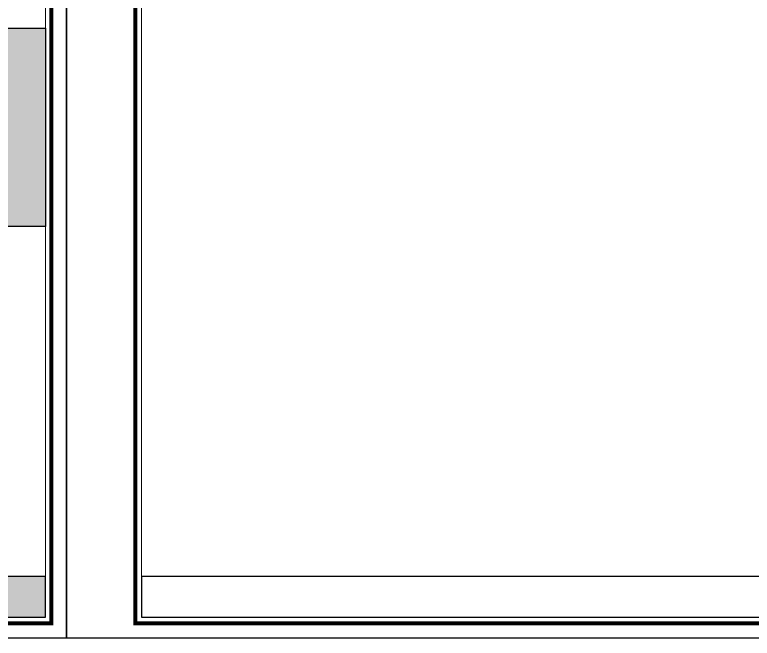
# Model space of a CAD drawing. Header units: inches. Extents: x 315041 to 662841, y -45540 to -35018.
# Drawn here: x 330803.6 to 331091.4, y -35523.3 to -35280 of the extents above; entities that cross this region are included whole.
import ezdxf

# ---------------------------------------------------------------- set-up
doc = ezdxf.new("R2010")
doc.units = ezdxf.units.IN
doc.header["$MEASUREMENT"] = 0
for name, color, linetype in [('7', 7, 'Continuous'), ('8', 8, 'Continuous'), ('KHUNG BV', 7, 'Continuous'), ('NET IN', 3, 'Continuous')]:
    doc.layers.add(name, color=color, linetype=linetype)
doc.layers.add('bia', color=7, linetype='Continuous', true_color=0xb6cdbc)

# ---------------------------------------------------------------- blocks, each defined once
blk = doc.blocks.new('fsdfsdf')
at = {"layer": 'bia'}
h = blk.add_hatch(color=256, dxfattribs=at)
h.dxf.hatch_style = 1
h.paths.add_polyline_path([(29.3, 238.09), (598.95, 238.09), (598.95, 160.77), (29.3, 160.77)])
h = blk.add_hatch(color=256, dxfattribs=at)
h.dxf.hatch_style = 1
h.paths.add_polyline_path([(29.3, 8.2), (598.95, 8.2), (598.95, 24.12), (29.3, 24.12)])
at = {"layer": '7', "lineweight": 20, "ltscale": 100}
blk.add_lwpolyline([(29.3, 411.8), (598.95, 411.8), (598.95, 8.2), (29.3, 8.2)], close=True, dxfattribs=at)
at = {"layer": 'bia'}
for points in [[(29.3, 238.09), (598.95, 238.09), (598.95, 160.77), (29.3, 160.77)], [(29.3, 8.2), (598.95, 8.2), (598.95, 24.12), (29.3, 24.12)]]:
    blk.add_lwpolyline(points, close=True, dxfattribs=at)
at = {"layer": 'Defpoints', "color": 0}
blk.add_lwpolyline([(0, 420), (607.15, 420), (607.15, 0), (0, 0)], close=True, dxfattribs=at)
at = {"layer": 'KHUNG BV', "color": 247, "const_width": 1.54}
blk.add_lwpolyline([(26.95, 414.14), (601.3, 414.14), (601.3, 5.86), (26.95, 5.86)], close=True, dxfattribs=at)

msp = doc.modelspace()

# ---------------------------------------------------------------- linework, layer by layer
at = {"layer": '7', "lineweight": 20, "ltscale": 100}
msp.add_lwpolyline([(330853.0478, -35111.5382), (331422.7042, -35111.5382), (331422.7042, -35515.1327), (330853.0478, -35515.1327)], close=True, dxfattribs=at)
at = {"layer": '8', "lineweight": 20, "ltscale": 100}
for points in [[(330853.0478, -35183.1787), (331422.7042, -35183.1787), (331422.7042, -35499.2148), (330853.0478, -35499.2148)], [(330853.0478, -35499.2148), (331422.7042, -35499.2148), (331422.7042, -35515.1327), (330853.0478, -35515.1327)]]:
    msp.add_lwpolyline(points, close=True, dxfattribs=at)
at = {"layer": 'bia'}
msp.add_lwpolyline([(330853.0478, -35515.1327), (331422.7042, -35515.1327), (331422.7042, -35499.2148), (330853.0478, -35499.2148)], close=True, dxfattribs=at)
at = {"layer": 'Defpoints', "color": 0}
msp.add_lwpolyline([(330823.7521, -35103.3355), (331430.907, -35103.3355), (331430.907, -35523.3355), (330823.7521, -35523.3355)], close=True, dxfattribs=at)
at = {"layer": 'KHUNG BV', "color": 247, "const_width": 1.5385}
msp.add_lwpolyline([(330850.7042, -35109.1946), (331425.0479, -35109.1946), (331425.0479, -35517.4763), (330850.7042, -35517.4763)], close=True, dxfattribs=at)
at = {"layer": 'NET IN'}
for points in [[(330216.5973, -35103.3355), (330823.7521, -35103.3355), (330823.7521, -35523.3355), (330216.5973, -35523.3355)], [(330823.7521, -35103.3355), (331430.907, -35103.3355), (331430.907, -35523.3355), (330823.7521, -35523.3355)]]:
    msp.add_lwpolyline(points, close=True, dxfattribs=at)

# ---------------------------------------------------------------- block references
msp.add_blockref('fsdfsdf', (330216.5973, -35523.3355))

doc.saveas('drawing.dxf')
